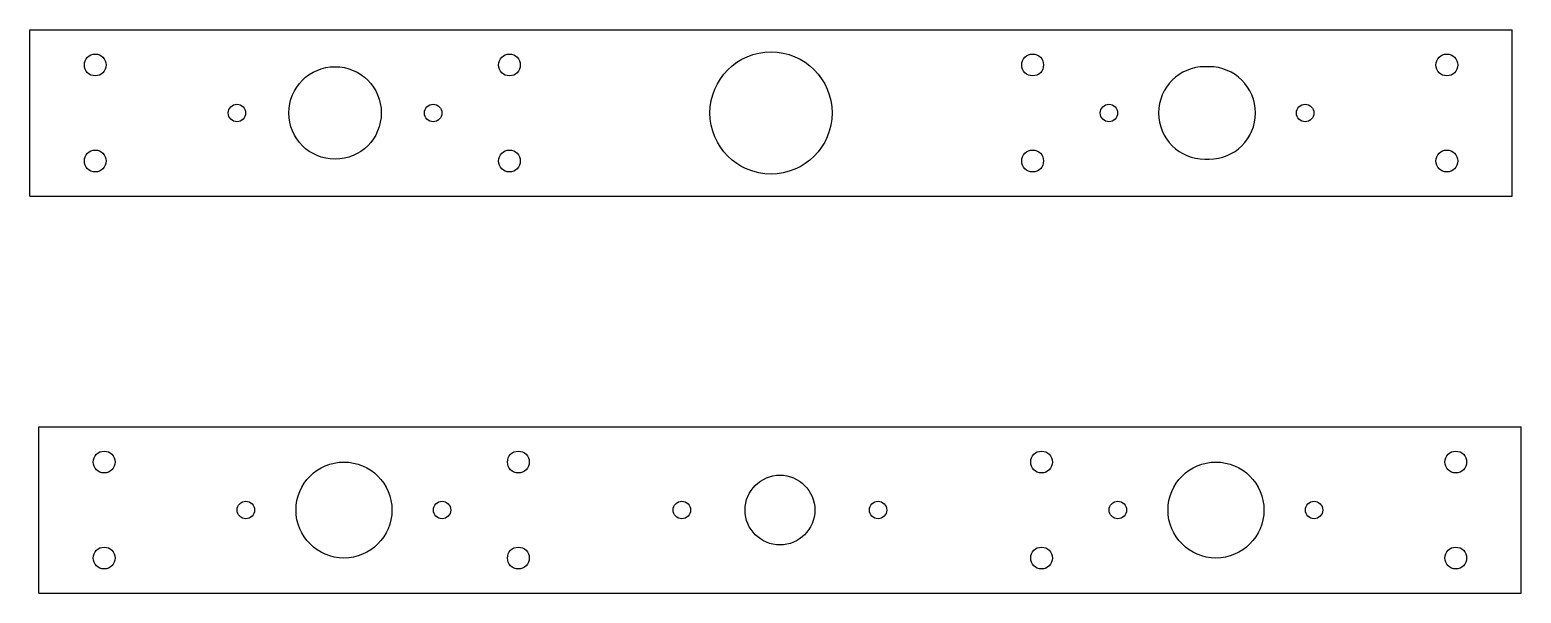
# Model space of a CAD drawing. Extents: x 42 to 384, y 99 to 228.
import ezdxf

# ---------------------------------------------------------------- set-up
doc = ezdxf.new("R2010")
doc.units = 0
doc.layers.get('0').update_dxf_attribs({"linetype": 'CONTINUOUS'})

msp = doc.modelspace()

# ---------------------------------------------------------------- linework, layer by layer
at = {"color": 7, "linetype": 'CONTINUOUS'}
for p, q in [((41.94, 227.87), (381.94, 227.87)), ((41.94, 189.77), (41.94, 227.87)), ((381.94, 189.77), (381.94, 227.87)), ((312.44, 219.42), (311.44, 219.42)), ((311.44, 198.22), (312.44, 198.22)), ((41.94, 189.77), (381.94, 189.77)), ((43.99, 136.88), (383.99, 136.88)), ((43.99, 98.78), (43.99, 136.88)), ((383.99, 98.78), (383.99, 136.88)), ((43.99, 98.78), (383.99, 98.78))]:
    msp.add_line(p, q, dxfattribs=at)
for centre, radius in [((211.94, 208.82), 14), ((56.94, 219.82), 2.5), ((111.94, 208.82), 10.6), ((151.94, 219.82), 2.5), ((271.94, 219.82), 2.5), ((366.94, 219.82), 2.5), ((89.44, 208.82), 2), ((134.44, 208.82), 2), ((289.44, 208.82), 2), ((334.44, 208.82), 2), ((56.94, 197.82), 2.5), ((151.94, 197.82), 2.5), ((271.94, 197.82), 2.5), ((366.94, 197.82), 2.5), ((58.99, 128.83), 2.5), ((153.99, 128.83), 2.5), ((273.99, 128.83), 2.5), ((368.99, 128.83), 2.5), ((113.99, 117.83), 11), ((313.99, 117.83), 11), ((213.99, 117.83), 8), ((91.49, 117.83), 2), ((136.49, 117.83), 2), ((191.49, 117.83), 2), ((236.49, 117.83), 2), ((291.49, 117.83), 2), ((336.49, 117.83), 2), ((58.99, 106.83), 2.5), ((153.99, 106.83), 2.5), ((273.99, 106.83), 2.5), ((368.99, 106.83), 2.5)]:
    msp.add_circle(centre, radius, dxfattribs=at)
for centre, start, end in [((311.44, 208.82), 90, 270), ((312.44, 208.82), 270, 90)]:
    msp.add_arc(centre, 10.6, start, end, dxfattribs=at)

doc.saveas('drawing.dxf')
